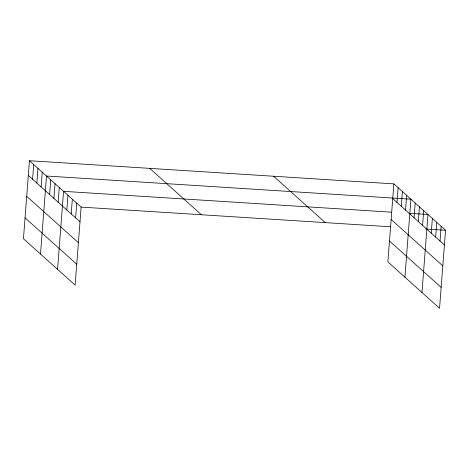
<?xml version="1.0" encoding="UTF-8"?>
<svg xmlns="http://www.w3.org/2000/svg" width="469" height="469" viewBox="0 0 469 469"><rect width="100%" height="100%" fill="white"/><g stroke="black" fill="none" stroke-linecap="round" stroke-linejoin="round"><path stroke-width="0.7" d="M29.453 160.72L23.45 238.727L75.128 285.111L81.131 207.105L29.453 160.72L393.872 183.889L445.55 230.273L439.547 308.28L387.869 261.895L393.872 183.889M32.584 179.252L33.715 164.549M36.846 183.08L37.977 168.371M41.114 186.908L42.245 172.199M40.504 254.034L46.507 176.027L410.926 199.196L404.923 277.202M49.638 194.559L50.769 179.856M53.9 198.387L55.031 183.678M58.162 202.215L59.293 187.506M57.558 269.341L63.561 191.334L391.539 212.187M66.821 209.983L67.952 195.274M71.212 213.923L72.343 199.219M75.603 217.868L76.74 203.159M397.003 202.42L398.134 187.717M401.271 206.249L402.402 191.54M405.533 210.077L406.664 195.368M414.057 217.727L415.188 203.024M418.319 221.556L419.45 206.847M422.587 225.384L423.718 210.675M421.977 292.509L427.98 214.503L409.032 213.295M431.24 233.152L432.371 218.443M435.631 237.091L436.762 222.388M440.028 241.037L441.159 226.328M81.131 207.105L390.888 226.797M425.87 229.019L445.55 230.273M392.741 198.592L444.419 244.976M391.134 219.486L442.812 265.87M389.475 241.007L441.153 287.391M273.615 176.244L325.293 222.628M149.711 168.365L201.389 214.749M28.322 175.424L80 221.808M26.715 196.318L78.393 242.702M25.056 217.839L76.734 264.223"/></g></svg>
